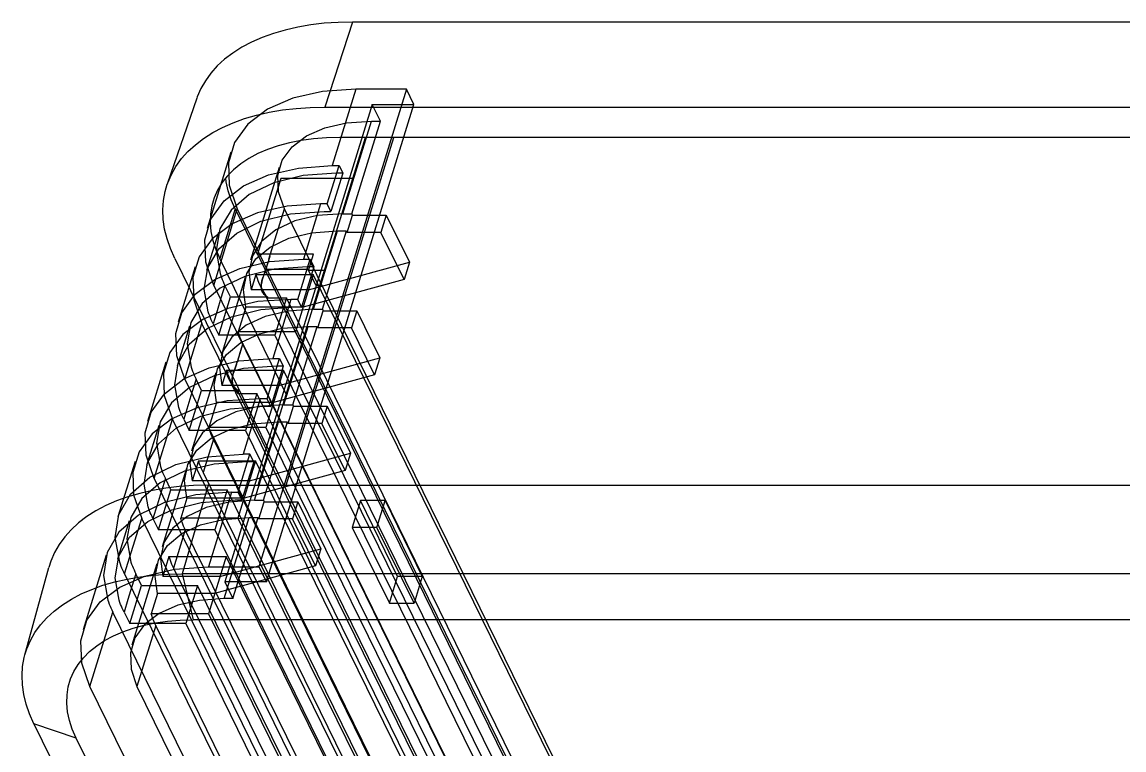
# Model space of a CAD drawing. Header units: millimetres. Extents: x 913 to 1720, y -130 to 440.
# Drawn here: x 1517.39 to 1562.6, y 152.03 to 181.87 of the extents above; entities that cross this region are included whole.
import ezdxf

# ---------------------------------------------------------------- set-up
doc = ezdxf.new("R2010")
doc.units = ezdxf.units.MM
doc.header["$LTSCALE"] = 30.734
doc.layers.get('0').update_dxf_attribs({"linetype": 'CONTINUOUS'})

msp = doc.modelspace()

# ---------------------------------------------------------------- linework, layer by layer
at = {"linetype": 'Continuous'}
for p, q in [((1530.953, 181.874), (1529.817, 178.389)), ((1659.809, 181.874), (1530.953, 181.874)), ((1533.159, 179.121), (1527.108, 159.538)), ((1531.087, 179.121), (1530.119, 175.987)), ((1533.159, 179.121), (1531.087, 179.121)), ((1533.464, 178.499), (1533.159, 179.121)), ((1524.559, 178.748), (1523.346, 175.225)), ((1531.76, 178.499), (1525.709, 158.916)), ((1527.413, 158.916), (1533.464, 178.499)), ((1529.817, 178.389), (1658.673, 178.389)), ((1531.76, 178.499), (1533.464, 178.499)), ((1532.096, 177.815), (1531.76, 178.499)), ((1530.553, 174.016), (1531.727, 177.815)), ((1530.922, 174.016), (1532.096, 177.815)), ((1531.727, 177.815), (1532.096, 177.815)), ((1527.075, 162.88), (1531.484, 177.146)), ((1528.232, 162.88), (1532.641, 177.146)), ((1659.283, 177.146), (1530.427, 177.146)), ((1525.949, 176.542), (1524.981, 173.409)), ((1526.781, 172.123), (1527.955, 175.922)), ((1529.911, 174.421), (1530.395, 175.987)), ((1530.119, 175.987), (1530.395, 175.987)), ((1530.395, 175.987), (1530.549, 175.673)), ((1528.005, 175.453), (1527.049, 172.359)), ((1530.961, 175.453), (1528.005, 175.453)), ((1530.549, 175.673), (1530.065, 174.106)), ((1530.549, 175.673), (1530.477, 175.674)), ((1525.252, 171.077), (1526.22, 174.21)), ((1526.128, 174.21), (1525.499, 172.173)), ((1526.128, 174.21), (1527.039, 172.354)), ((1526.22, 174.21), (1548.946, 127.9)), ((1527.518, 172.152), (1528.154, 174.21)), ((1550.88, 127.9), (1528.154, 174.21)), ((1529.634, 174.421), (1528.932, 172.149)), ((1529.911, 174.421), (1529.634, 174.421)), ((1530.065, 174.106), (1529.911, 174.421)), ((1530.553, 174.016), (1530.922, 174.016)), ((1530.734, 173.249), (1530.952, 173.954)), ((1530.922, 174.016), (1530.952, 173.954)), ((1530.952, 173.954), (1532.334, 173.954)), ((1532.334, 173.954), (1532.116, 173.249)), ((1532.334, 173.954), (1533.28, 172.027)), ((1524.974, 171.695), (1525.458, 173.261)), ((1529.343, 170.1), (1530.336, 173.311)), ((1529.711, 170.1), (1530.704, 173.311)), ((1530.336, 173.311), (1530.704, 173.311)), ((1530.704, 173.311), (1530.734, 173.249)), ((1532.116, 173.249), (1530.734, 173.249)), ((1533.062, 171.322), (1532.116, 173.249)), ((1529.351, 172.359), (1527.049, 172.359)), ((1527.049, 172.359), (1527.354, 171.737)), ((1529.146, 171.693), (1529.351, 172.359)), ((1523.657, 172.173), (1527.517, 164.308)), ((1524.496, 171.842), (1523.794, 169.571)), ((1528.228, 166.611), (1525.499, 172.173)), ((1527.437, 171.885), (1527.401, 171.766)), ((1527.444, 171.904), (1527.482, 172.035)), ((1527.555, 172.27), (1527.482, 172.035)), ((1528.7, 170.504), (1529.209, 172.149)), ((1529.363, 171.834), (1528.855, 170.19)), ((1528.932, 172.149), (1529.209, 172.149)), ((1529.139, 170.893), (1533.28, 172.027)), ((1529.209, 172.149), (1529.363, 171.834)), ((1529.363, 171.834), (1529.291, 171.836)), ((1533.28, 172.027), (1533.062, 171.322)), ((1525.571, 168.207), (1526.563, 171.418)), ((1526.986, 171.52), (1526.792, 170.893)), ((1526.986, 171.52), (1529.332, 171.52)), ((1527.344, 171.733), (1528.858, 168.648)), ((1527.354, 171.737), (1529.146, 171.737)), ((1529.332, 171.52), (1528.606, 169.17)), ((1529.799, 171.693), (1529.146, 171.693)), ((1529.451, 171.072), (1529.146, 171.693)), ((1552.412, 124.488), (1529.332, 171.52)), ((1525.252, 171.077), (1547.978, 124.767)), ((1525.714, 171.073), (1525.551, 170.554)), ((1525.944, 170.604), (1525.714, 171.073)), ((1533.062, 171.322), (1528.921, 170.188)), ((1529.451, 171.072), (1529.607, 171.072)), ((1525.551, 170.554), (1525.39, 170.032)), ((1525.46, 169.038), (1525.944, 170.604)), ((1525.944, 170.604), (1527.42, 170.604)), ((1529.139, 170.893), (1526.792, 170.893)), ((1549.912, 124.766), (1527.42, 170.598)), ((1527.448, 170.565), (1528.235, 170.565)), ((1528.424, 170.504), (1527.674, 168.076)), ((1528.235, 170.565), (1527.763, 169.038)), ((1550.846, 124.488), (1528.235, 170.565)), ((1528.7, 170.504), (1528.424, 170.504)), ((1528.855, 170.19), (1528.7, 170.504)), ((1525.39, 170.032), (1525.23, 169.506)), ((1526.574, 170.188), (1526.259, 169.17)), ((1528.921, 170.188), (1526.574, 170.188)), ((1529.343, 170.1), (1529.711, 170.1)), ((1529.524, 169.332), (1529.742, 170.037)), ((1529.711, 170.1), (1529.742, 170.037)), ((1529.742, 170.037), (1531.124, 170.037)), ((1531.124, 170.037), (1530.906, 169.332)), ((1531.124, 170.037), (1532.069, 168.11)), ((1523.764, 167.778), (1524.272, 169.423)), ((1524.066, 167.238), (1524.768, 169.51)), ((1549.175, 119.773), (1524.768, 169.51)), ((1525.23, 169.506), (1525.46, 169.038)), ((1528.606, 169.17), (1526.259, 169.17)), ((1528.133, 166.183), (1529.125, 169.395)), ((1528.501, 166.183), (1529.494, 169.395)), ((1528.606, 169.17), (1553.746, 117.941)), ((1529.125, 169.395), (1529.494, 169.395)), ((1529.494, 169.395), (1529.524, 169.332)), ((1530.906, 169.332), (1529.524, 169.332)), ((1531.851, 167.405), (1530.906, 169.332)), ((1527.763, 169.038), (1525.46, 169.038)), ((1526.448, 168.688), (1526.226, 167.966)), ((1551.351, 117.941), (1526.448, 168.688)), ((1527.763, 169.038), (1551.939, 119.773)), ((1526.293, 168.181), (1526.335, 168.331)), ((1523.286, 167.926), (1522.536, 165.498)), ((1526.187, 167.842), (1526.237, 167.995)), ((1526.255, 168.053), (1526.293, 168.181)), ((1527.442, 166.431), (1527.95, 168.076)), ((1528.104, 167.761), (1527.596, 166.116)), ((1527.674, 168.076), (1527.95, 168.076)), ((1527.928, 166.976), (1532.069, 168.11)), ((1527.95, 168.076), (1528.104, 167.761)), ((1528.104, 167.761), (1528.032, 167.763)), ((1532.069, 168.11), (1531.851, 167.405)), ((1524.361, 164.29), (1525.353, 167.502)), ((1525.775, 167.603), (1525.582, 166.976)), ((1525.775, 167.603), (1528.122, 167.603)), ((1528.122, 167.603), (1527.396, 165.253)), ((1531.851, 167.405), (1527.71, 166.271)), ((1553.68, 115.522), (1528.122, 167.603)), ((1524.066, 167.238), (1549.16, 116.103)), ((1524.528, 167.235), (1524.357, 166.69)), ((1524.758, 166.766), (1524.528, 167.235)), ((1527.928, 166.976), (1525.582, 166.976)), ((1524.357, 166.69), (1524.188, 166.142)), ((1524.25, 165.121), (1524.758, 166.766)), ((1524.758, 166.766), (1526.232, 166.766)), ((1551.094, 116.103), (1526.232, 166.766)), ((1526.242, 166.648), (1527.025, 166.648)), ((1527.165, 166.431), (1526.463, 164.159)), ((1527.025, 166.648), (1526.553, 165.121)), ((1551.908, 115.942), (1527.025, 166.648)), ((1527.442, 166.431), (1527.165, 166.431)), ((1527.596, 166.116), (1527.442, 166.431)), ((1524.188, 166.142), (1524.02, 165.59)), ((1525.364, 166.271), (1525.049, 165.253)), ((1527.71, 166.271), (1525.364, 166.271)), ((1528.133, 166.183), (1528.501, 166.183)), ((1528.314, 165.416), (1528.532, 166.121)), ((1528.501, 166.183), (1528.532, 166.121)), ((1528.532, 166.121), (1529.913, 166.121)), ((1529.913, 166.121), (1529.695, 165.416)), ((1529.913, 166.121), (1530.859, 164.194)), ((1522.807, 163.165), (1523.558, 165.593)), ((1548.861, 114.031), (1523.558, 165.593)), ((1524.02, 165.59), (1524.25, 165.121)), ((1522.505, 163.705), (1523.013, 165.35)), ((1526.553, 165.121), (1524.25, 165.121)), ((1527.396, 165.253), (1525.049, 165.253)), ((1526.553, 165.121), (1551.624, 114.031)), ((1526.922, 162.266), (1527.915, 165.478)), ((1527.291, 162.266), (1528.283, 165.478)), ((1527.396, 165.253), (1553.231, 112.607)), ((1527.915, 165.478), (1528.283, 165.478)), ((1528.283, 165.478), (1528.314, 165.416)), ((1529.695, 165.416), (1528.314, 165.416)), ((1530.641, 163.489), (1529.695, 165.416)), ((1525.238, 164.771), (1524.814, 163.4)), ((1550.836, 112.607), (1525.238, 164.771)), ((1526.256, 162.592), (1526.74, 164.159)), ((1526.74, 164.159), (1526.463, 164.159)), ((1526.718, 163.06), (1530.859, 164.194)), ((1526.894, 163.845), (1526.74, 164.159)), ((1530.859, 164.194), (1530.641, 163.489)), ((1522.027, 163.853), (1521.325, 161.581)), ((1524.625, 163.882), (1524.371, 163.06)), ((1524.625, 163.882), (1526.972, 163.882)), ((1526.972, 163.882), (1526.246, 161.532)), ((1526.894, 163.845), (1526.41, 162.278)), ((1526.894, 163.845), (1526.822, 163.846)), ((1552.807, 111.236), (1526.972, 163.882)), ((1523.15, 160.373), (1524.143, 163.585)), ((1524.814, 163.4), (1550.413, 111.236)), ((1530.641, 163.489), (1526.5, 162.355)), ((1522.807, 163.165), (1548.11, 111.603)), ((1523.27, 163.161), (1523.098, 162.617)), ((1523.499, 162.693), (1523.27, 163.161)), ((1525.024, 162.88), (1523.96, 159.247)), ((1526.718, 163.06), (1524.371, 163.06)), ((1525.024, 162.88), (1653.88, 162.88)), ((1523.098, 162.617), (1522.929, 162.068)), ((1522.991, 161.048), (1523.499, 162.693)), ((1523.499, 162.693), (1525.802, 162.693)), ((1524.153, 162.355), (1523.899, 161.532)), ((1526.5, 162.355), (1524.153, 162.355)), ((1525.979, 162.592), (1525.035, 159.538)), ((1525.802, 162.693), (1525.294, 161.048)), ((1550.873, 111.603), (1525.802, 162.693)), ((1525.979, 162.592), (1526.256, 162.592)), ((1526.41, 162.278), (1526.256, 162.592)), ((1522.929, 162.068), (1522.761, 161.516)), ((1526.922, 162.266), (1527.291, 162.266)), ((1527.103, 161.499), (1527.321, 162.204)), ((1527.291, 162.266), (1527.321, 162.204)), ((1527.321, 162.204), (1528.703, 162.204)), ((1528.703, 162.204), (1528.485, 161.499)), ((1528.703, 162.204), (1529.649, 160.277)), ((1531.274, 162.251), (1530.935, 161.155)), ((1532.287, 162.251), (1531.274, 162.251)), ((1532.8, 159.143), (1531.274, 162.251)), ((1531.949, 161.155), (1532.287, 162.251)), ((1532.287, 162.251), (1533.813, 159.143)), ((1521.319, 159.867), (1521.803, 161.433)), ((1521.597, 159.248), (1522.299, 161.52)), ((1547.393, 110.384), (1522.299, 161.52)), ((1522.761, 161.516), (1522.991, 161.048)), ((1526.246, 161.532), (1523.899, 161.532)), ((1525.676, 158.232), (1526.705, 161.561)), ((1526.044, 158.232), (1527.073, 161.561)), ((1526.246, 161.532), (1551.804, 109.451)), ((1526.705, 161.561), (1527.073, 161.561)), ((1527.073, 161.561), (1527.103, 161.499)), ((1528.485, 161.499), (1527.103, 161.499)), ((1529.431, 159.572), (1528.485, 161.499)), ((1525.294, 161.048), (1522.991, 161.048)), ((1524.088, 161.05), (1523.604, 159.483)), ((1549.409, 109.451), (1524.088, 161.05)), ((1525.294, 161.048), (1550.156, 110.384)), ((1531.949, 161.155), (1530.935, 161.155)), ((1530.935, 161.155), (1532.461, 158.047)), ((1533.474, 158.047), (1531.949, 161.155)), ((1525.508, 159.143), (1529.649, 160.277)), ((1529.649, 160.277), (1529.431, 159.572)), ((1520.841, 160.014), (1519.897, 156.959)), ((1521.904, 156.339), (1522.932, 159.668)), ((1523.415, 159.965), (1523.161, 159.143)), ((1523.415, 159.965), (1525.762, 159.965)), ((1525.762, 159.965), (1525.036, 157.615)), ((1550.901, 108.737), (1525.762, 159.965)), ((1517.505, 155.923), (1518.491, 159.515)), ((1521.597, 159.248), (1546.004, 109.511)), ((1522.059, 159.245), (1521.896, 158.726)), ((1522.289, 158.776), (1522.059, 159.245)), ((1523.604, 159.483), (1548.507, 108.737)), ((1652.817, 159.247), (1523.96, 159.247)), ((1523.96, 159.247), (1524.412, 157.36)), ((1525.035, 159.538), (1527.108, 159.538)), ((1529.431, 159.572), (1525.29, 158.438)), ((1527.108, 159.538), (1527.413, 158.916)), ((1521.896, 158.726), (1521.735, 158.204)), ((1521.805, 157.209), (1522.289, 158.776)), ((1522.289, 158.776), (1524.592, 158.776)), ((1525.508, 159.143), (1523.161, 159.143)), ((1524.592, 158.776), (1524.108, 157.209)), ((1548.767, 109.511), (1524.592, 158.776)), ((1527.413, 158.916), (1525.709, 158.916)), ((1525.709, 158.916), (1526.044, 158.232)), ((1532.461, 158.047), (1532.8, 159.143)), ((1533.813, 159.143), (1532.8, 159.143)), ((1533.813, 159.143), (1533.474, 158.047)), ((1522.943, 158.438), (1522.689, 157.615)), ((1525.29, 158.438), (1522.943, 158.438)), ((1521.735, 158.204), (1521.575, 157.678)), ((1526.044, 158.232), (1525.676, 158.232)), ((1532.461, 158.047), (1533.474, 158.047)), ((1520.169, 154.627), (1521.113, 157.682)), ((1543.838, 111.372), (1521.113, 157.682)), ((1521.575, 157.678), (1521.805, 157.209)), ((1525.036, 157.615), (1522.689, 157.615)), ((1653.269, 157.36), (1524.412, 157.36)), ((1525.036, 157.615), (1548.115, 110.584)), ((1524.108, 157.209), (1521.805, 157.209)), ((1522.877, 157.133), (1522.103, 154.627)), ((1545.72, 110.584), (1522.877, 157.133)), ((1524.108, 157.209), (1546.601, 111.372)), ((1542.894, 108.317), (1520.169, 154.627)), ((1522.103, 154.627), (1544.828, 108.317)), ((1519.607, 152.512), (1517.874, 153.105)), ((1517.874, 153.105), (1540.645, 106.701)), ((1542.379, 106.109), (1519.607, 152.512))]:
    msp.add_line(p, q, dxfattribs=at)
for points in [[(1530.953, 181.874), (1530.364, 181.861), (1529.791, 181.822), (1529.235, 181.756), (1528.7, 181.665), (1528.187, 181.548), (1527.7, 181.407), (1527.238, 181.241), (1526.806, 181.051), (1526.405, 180.839), (1526.035, 180.605), (1525.7, 180.35), (1525.4, 180.075), (1525.137, 179.782), (1524.912, 179.471), (1524.725, 179.145), (1524.578, 178.803), (1524.559, 178.748)], [(1531.087, 179.121), (1529.719, 179.027), (1528.496, 178.75), (1527.463, 178.3), (1526.647, 177.682), (1526.11, 176.942), (1525.853, 176.097), (1525.887, 175.181), (1526.22, 174.21)], [(1523.346, 175.226), (1523.367, 175.284), (1523.515, 175.628), (1523.704, 175.958), (1523.932, 176.273), (1524.197, 176.569), (1524.5, 176.846), (1524.84, 177.104), (1525.212, 177.341), (1525.618, 177.555), (1526.056, 177.747), (1526.521, 177.915), (1527.014, 178.058), (1527.534, 178.177), (1528.075, 178.27), (1528.635, 178.336), (1529.216, 178.375), (1529.817, 178.389)], [(1528.154, 174.21), (1527.913, 174.91), (1527.883, 175.584), (1528.068, 176.205), (1528.468, 176.759), (1529.055, 177.206), (1529.81, 177.538), (1530.706, 177.744), (1531.727, 177.815)], [(1530.427, 177.146), (1529.875, 177.131), (1529.346, 177.089), (1528.841, 177.02), (1528.357, 176.924), (1527.896, 176.8), (1527.465, 176.651), (1527.066, 176.478), (1526.696, 176.28), (1526.363, 176.06), (1526.067, 175.818), (1525.806, 175.556), (1525.586, 175.276), (1525.407, 174.978), (1525.267, 174.663), (1525.224, 174.535)], [(1525.252, 171.077), (1524.923, 172.03), (1524.883, 172.948), (1525.134, 173.794), (1525.679, 174.549), (1526.478, 175.157), (1527.507, 175.61), (1528.728, 175.89), (1530.119, 175.987)], [(1530.271, 175.677), (1528.925, 175.579), (1527.713, 175.285), (1526.711, 174.807), (1525.963, 174.167), (1525.502, 173.391), (1525.348, 172.513), (1525.514, 171.559)], [(1526.128, 174.21), (1525.965, 174.587), (1525.845, 174.958), (1525.769, 175.322), (1525.754, 175.489)], [(1530.477, 175.674), (1530.429, 175.675), (1530.381, 175.676), (1530.333, 175.676), (1530.271, 175.677)], [(1523.657, 172.173), (1523.476, 172.584), (1523.336, 172.989), (1523.238, 173.388), (1523.181, 173.784), (1523.165, 174.175), (1523.191, 174.555), (1523.258, 174.924), (1523.346, 175.226)], [(1525.224, 174.535), (1525.171, 174.336), (1525.118, 173.996), (1525.107, 173.644), (1525.14, 173.285), (1525.216, 172.921), (1525.336, 172.551), (1525.499, 172.173)], [(1529.634, 174.421), (1528.267, 174.327), (1527.043, 174.05), (1526.01, 173.6), (1525.195, 172.982), (1524.657, 172.242), (1524.401, 171.397), (1524.435, 170.481), (1524.768, 169.51)], [(1525.029, 169.992), (1524.865, 170.917), (1525.008, 171.797), (1525.459, 172.577), (1526.198, 173.223), (1527.193, 173.706), (1528.399, 174.006), (1529.787, 174.11)], [(1529.787, 174.11), (1529.858, 174.11), (1529.906, 174.109), (1529.954, 174.109), (1530.002, 174.108), (1530.065, 174.106)], [(1530.553, 174.016), (1529.515, 173.943), (1528.577, 173.72), (1527.798, 173.357), (1527.209, 172.87), (1526.841, 172.289), (1526.697, 171.62), (1526.792, 170.893)], [(1526.574, 170.188), (1526.478, 170.896), (1526.616, 171.567), (1526.986, 172.159), (1527.573, 172.648), (1528.336, 173.007), (1529.271, 173.233), (1530.336, 173.311)], [(1524.066, 167.238), (1523.736, 168.192), (1523.697, 169.11), (1523.948, 169.956), (1524.493, 170.711), (1525.292, 171.319), (1526.321, 171.772), (1527.542, 172.052), (1528.932, 172.149)], [(1529.085, 171.838), (1527.739, 171.741), (1526.526, 171.447), (1525.524, 170.969), (1524.777, 170.328), (1524.316, 169.552), (1524.162, 168.675), (1524.327, 167.72)], [(1527.514, 172.137), (1527.475, 172.008), (1527.424, 171.84)], [(1529.291, 171.836), (1529.243, 171.837), (1529.195, 171.838), (1529.147, 171.838), (1529.085, 171.838)], [(1525.514, 171.559), (1525.541, 171.479), (1525.571, 171.399), (1525.603, 171.319), (1525.637, 171.238), (1525.674, 171.158), (1525.714, 171.073)], [(1526.986, 171.52), (1527.009, 171.445), (1527.034, 171.369), (1527.067, 171.282), (1527.097, 171.206), (1527.136, 171.118), (1527.174, 171.037)], [(1527.42, 170.598), (1527.387, 170.629), (1527.358, 170.657), (1527.333, 170.685), (1527.312, 170.709), (1527.295, 170.731), (1527.278, 170.757), (1527.26, 170.787), (1527.243, 170.821), (1527.228, 170.858), (1527.216, 170.901), (1527.207, 170.947), (1527.201, 170.994), (1527.2, 171.039), (1527.202, 171.085), (1527.207, 171.131), (1527.214, 171.175), (1527.223, 171.218), (1527.234, 171.262), (1527.246, 171.307), (1527.26, 171.352), (1527.275, 171.397)], [(1527.406, 171.78), (1527.366, 171.656), (1527.332, 171.559), (1527.3, 171.471), (1527.271, 171.386), (1527.247, 171.304), (1527.226, 171.226), (1527.21, 171.152)], [(1527.289, 171.439), (1527.304, 171.48), (1527.353, 171.617)], [(1527.353, 171.617), (1527.37, 171.668), (1527.388, 171.722)], [(1527.174, 171.037), (1527.206, 170.975), (1527.239, 170.912), (1527.274, 170.849), (1527.311, 170.786), (1527.349, 170.723), (1527.395, 170.65)], [(1527.21, 171.152), (1527.204, 171.109), (1527.201, 171.068), (1527.201, 171.026), (1527.203, 170.986), (1527.209, 170.947), (1527.218, 170.909), (1527.229, 170.872), (1527.243, 170.836), (1527.259, 170.804), (1527.276, 170.776), (1527.294, 170.751), (1527.315, 170.727), (1527.339, 170.701), (1527.366, 170.676)], [(1528.424, 170.504), (1527.057, 170.411), (1525.833, 170.134), (1524.8, 169.684), (1523.985, 169.066), (1523.447, 168.325), (1523.19, 167.481), (1523.225, 166.564), (1523.558, 165.593)], [(1527.366, 170.676), (1527.402, 170.644), (1527.409, 170.638), (1527.416, 170.632), (1527.423, 170.626), (1527.43, 170.621), (1527.437, 170.615), (1527.445, 170.609), (1527.453, 170.602), (1527.461, 170.596)], [(1527.427, 170.603), (1527.421, 170.611), (1527.414, 170.62), (1527.408, 170.63), (1527.401, 170.64), (1527.395, 170.65)], [(1527.459, 170.609), (1527.456, 170.606), (1527.452, 170.604), (1527.449, 170.602), (1527.445, 170.601), (1527.441, 170.6), (1527.436, 170.6), (1527.431, 170.6), (1527.426, 170.6), (1527.421, 170.601)], [(1527.454, 170.572), (1527.447, 170.58), (1527.441, 170.588), (1527.427, 170.603)], [(1527.45, 170.572), (1527.451, 170.576), (1527.453, 170.58), (1527.455, 170.584), (1527.458, 170.589), (1527.461, 170.593), (1527.463, 170.597), (1527.463, 170.601), (1527.462, 170.605), (1527.459, 170.609)], [(1527.461, 170.596), (1527.46, 170.592), (1527.458, 170.588), (1527.457, 170.585), (1527.456, 170.584), (1527.455, 170.583), (1527.454, 170.582), (1527.454, 170.58), (1527.454, 170.576), (1527.454, 170.572)], [(1523.819, 166.075), (1523.654, 167.001), (1523.798, 167.88), (1524.249, 168.66), (1524.988, 169.306), (1525.982, 169.79), (1527.189, 170.09), (1528.577, 170.193)], [(1529.343, 170.1), (1528.305, 170.026), (1527.367, 169.803), (1526.587, 169.44), (1525.999, 168.953), (1525.631, 168.373), (1525.486, 167.704), (1525.582, 166.976)], [(1528.577, 170.193), (1528.648, 170.193), (1528.696, 170.193), (1528.744, 170.192), (1528.792, 170.191), (1528.855, 170.19)], [(1525.23, 169.506), (1525.192, 169.586), (1525.155, 169.667), (1525.121, 169.747), (1525.089, 169.827), (1525.059, 169.907), (1525.029, 169.992)], [(1525.364, 166.271), (1525.268, 166.98), (1525.406, 167.651), (1525.776, 168.243), (1526.363, 168.731), (1527.126, 169.09), (1528.06, 169.317), (1529.125, 169.395)], [(1526.448, 168.688), (1526.412, 168.763), (1526.379, 168.838), (1526.342, 168.926), (1526.314, 169.002), (1526.284, 169.089), (1526.259, 169.17)], [(1526.335, 168.331), (1526.36, 168.413), (1526.387, 168.5), (1526.416, 168.591), (1526.448, 168.688)], [(1522.807, 163.165), (1522.478, 164.119), (1522.438, 165.036), (1522.689, 165.883), (1523.234, 166.637), (1524.033, 167.246), (1525.062, 167.699), (1526.283, 167.979), (1527.674, 168.076)], [(1527.826, 167.765), (1526.48, 167.668), (1525.268, 167.374), (1524.266, 166.896), (1523.518, 166.255), (1523.057, 165.479), (1522.904, 164.602), (1523.069, 163.647)], [(1526.232, 166.766), (1526.195, 166.796), (1526.163, 166.826), (1526.135, 166.854), (1526.113, 166.879), (1526.094, 166.904), (1526.078, 166.932), (1526.06, 166.963), (1526.045, 166.997), (1526.031, 167.036), (1526.021, 167.083), (1526.013, 167.136), (1526.009, 167.186), (1526.009, 167.23), (1526.013, 167.271), (1526.02, 167.314), (1526.028, 167.36), (1526.039, 167.406), (1526.052, 167.454), (1526.068, 167.506), (1526.085, 167.56), (1526.102, 167.608), (1526.116, 167.648), (1526.129, 167.683), (1526.173, 167.802)], [(1526.187, 167.842), (1526.146, 167.722), (1526.105, 167.606), (1526.064, 167.494)], [(1526.173, 167.802), (1526.188, 167.847), (1526.204, 167.893), (1526.22, 167.942)], [(1528.032, 167.763), (1527.984, 167.764), (1527.936, 167.764), (1527.889, 167.765), (1527.826, 167.765)], [(1524.327, 167.72), (1524.355, 167.64), (1524.385, 167.56), (1524.417, 167.48), (1524.451, 167.4), (1524.487, 167.32), (1524.528, 167.235)], [(1525.775, 167.603), (1525.798, 167.528), (1525.824, 167.453), (1525.856, 167.365), (1525.887, 167.29), (1525.925, 167.202), (1525.964, 167.121)], [(1526.057, 167.472), (1526.05, 167.449), (1526.044, 167.426), (1526.038, 167.404), (1526.033, 167.381), (1526.028, 167.358), (1526.024, 167.336), (1526.02, 167.313), (1526.016, 167.29)], [(1525.964, 167.121), (1526.002, 167.045), (1526.043, 166.97), (1526.085, 166.894), (1526.138, 166.807), (1526.186, 166.731), (1526.242, 166.648)], [(1526.016, 167.29), (1526.012, 167.249), (1526.009, 167.208), (1526.01, 167.169), (1526.013, 167.13), (1526.02, 167.093), (1526.028, 167.057), (1526.04, 167.023), (1526.054, 166.991), (1526.069, 166.962), (1526.084, 166.937), (1526.101, 166.914), (1526.119, 166.893), (1526.137, 166.873), (1526.157, 166.854), (1526.18, 166.835), (1526.208, 166.814), (1526.24, 166.792), (1526.275, 166.77)], [(1527.165, 166.431), (1525.798, 166.337), (1524.574, 166.06), (1523.541, 165.61), (1522.726, 164.992), (1522.188, 164.252), (1521.931, 163.407), (1521.966, 162.491), (1522.299, 161.52)], [(1526.242, 166.648), (1526.245, 166.662), (1526.248, 166.675), (1526.253, 166.688), (1526.258, 166.701), (1526.264, 166.713), (1526.268, 166.725), (1526.269, 166.736), (1526.267, 166.746), (1526.263, 166.755), (1526.256, 166.76), (1526.245, 166.764), (1526.232, 166.766)], [(1526.275, 166.77), (1526.273, 166.756), (1526.27, 166.742), (1526.267, 166.728), (1526.263, 166.716), (1526.259, 166.703), (1526.254, 166.69), (1526.25, 166.676), (1526.246, 166.663), (1526.242, 166.648)], [(1522.56, 162.002), (1522.396, 162.927), (1522.539, 163.807), (1522.99, 164.587), (1523.729, 165.233), (1524.724, 165.716), (1525.93, 166.016), (1527.318, 166.12)], [(1524.02, 165.59), (1523.981, 165.67), (1523.945, 165.75), (1523.911, 165.83), (1523.879, 165.91), (1523.849, 165.99), (1523.819, 166.075)], [(1528.133, 166.183), (1527.095, 166.109), (1526.157, 165.886), (1525.377, 165.524), (1524.788, 165.036), (1524.42, 164.456), (1524.276, 163.787), (1524.371, 163.06)], [(1527.318, 166.12), (1527.389, 166.12), (1527.437, 166.119), (1527.485, 166.119), (1527.533, 166.118), (1527.596, 166.116)], [(1524.153, 162.355), (1524.057, 163.063), (1524.196, 163.734), (1524.566, 164.326), (1525.152, 164.814), (1525.916, 165.173), (1526.85, 165.4), (1527.915, 165.478)], [(1525.238, 164.771), (1525.202, 164.846), (1525.168, 164.922), (1525.132, 165.01), (1525.104, 165.085), (1525.074, 165.173), (1525.049, 165.253)], [(1521.395, 159.73), (1521.209, 160.736), (1521.357, 161.677), (1521.834, 162.511), (1522.634, 163.213), (1523.696, 163.729), (1524.984, 164.049), (1526.463, 164.159)], [(1526.616, 163.848), (1525.27, 163.751), (1524.057, 163.457), (1523.055, 162.979), (1522.308, 162.338), (1521.847, 161.562), (1521.693, 160.685), (1521.858, 159.73)], [(1524.625, 163.882), (1524.648, 163.807), (1524.674, 163.732), (1524.706, 163.644), (1524.737, 163.569), (1524.776, 163.481), (1524.814, 163.4)], [(1526.822, 163.846), (1526.774, 163.847), (1526.726, 163.848), (1526.678, 163.848), (1526.616, 163.848)], [(1523.069, 163.647), (1523.096, 163.567), (1523.126, 163.487), (1523.158, 163.407), (1523.192, 163.327), (1523.229, 163.247), (1523.27, 163.161)], [(1525.024, 162.88), (1524.423, 162.866), (1523.842, 162.826), (1523.282, 162.76), (1522.741, 162.667), (1522.221, 162.548), (1521.728, 162.405), (1521.263, 162.238), (1520.825, 162.045), (1520.419, 161.831), (1520.047, 161.595), (1519.707, 161.336), (1519.404, 161.059), (1519.139, 160.763), (1518.911, 160.448), (1518.722, 160.118), (1518.574, 159.774), (1518.491, 159.515)], [(1525.979, 162.592), (1524.519, 162.485), (1523.228, 162.168), (1522.163, 161.655), (1521.358, 160.955), (1520.877, 160.122), (1520.724, 159.183), (1520.911, 158.164)], [(1521.374, 158.164), (1521.209, 159.089), (1521.353, 159.969), (1521.804, 160.749), (1522.543, 161.394), (1523.538, 161.878), (1524.744, 162.178), (1526.132, 162.282)], [(1522.761, 161.516), (1522.723, 161.597), (1522.686, 161.677), (1522.652, 161.757), (1522.62, 161.837), (1522.59, 161.917), (1522.56, 162.002)], [(1526.922, 162.266), (1525.884, 162.193), (1524.946, 161.97), (1524.167, 161.607), (1523.578, 161.12), (1523.21, 160.539), (1523.066, 159.87), (1523.161, 159.143)], [(1526.132, 162.282), (1526.203, 162.281), (1526.251, 162.281), (1526.299, 162.28), (1526.347, 162.279), (1526.41, 162.278)], [(1522.943, 158.438), (1522.847, 159.147), (1522.985, 159.817), (1523.355, 160.409), (1523.942, 160.898), (1524.705, 161.257), (1525.64, 161.484), (1526.705, 161.561)], [(1524.088, 161.05), (1524.052, 161.126), (1524.018, 161.201), (1523.982, 161.289), (1523.954, 161.364), (1523.924, 161.452), (1523.899, 161.532)], [(1521.597, 159.248), (1521.564, 159.317), (1521.525, 159.403), (1521.488, 159.488), (1521.46, 159.557), (1521.427, 159.642), (1521.395, 159.73)], [(1521.858, 159.73), (1521.886, 159.651), (1521.916, 159.571), (1521.948, 159.49), (1521.982, 159.41), (1522.018, 159.33), (1522.059, 159.245)], [(1523.415, 159.965), (1523.438, 159.891), (1523.463, 159.815), (1523.496, 159.728), (1523.527, 159.652), (1523.565, 159.564), (1523.604, 159.483)], [(1517.505, 155.923), (1517.586, 156.176), (1517.733, 156.517), (1517.919, 156.844), (1518.145, 157.154), (1518.408, 157.448), (1518.708, 157.722), (1519.043, 157.977), (1519.412, 158.212), (1519.814, 158.424), (1520.246, 158.613), (1520.707, 158.779), (1521.195, 158.921), (1521.708, 159.037), (1522.243, 159.129), (1522.798, 159.194), (1523.372, 159.234), (1523.96, 159.247)], [(1520.169, 154.627), (1519.839, 155.581), (1519.799, 156.498), (1520.051, 157.344), (1520.596, 158.099), (1521.395, 158.708), (1522.424, 159.16), (1523.644, 159.441), (1525.035, 159.538)], [(1520.911, 158.164), (1520.935, 158.096), (1520.968, 158.01), (1521.002, 157.925), (1521.032, 157.856), (1521.07, 157.77), (1521.113, 157.682)], [(1521.575, 157.678), (1521.537, 157.758), (1521.5, 157.838), (1521.466, 157.919), (1521.434, 157.999), (1521.404, 158.079), (1521.374, 158.164)], [(1525.676, 158.232), (1524.672, 158.163), (1523.774, 157.96), (1523.015, 157.63), (1522.416, 157.176), (1522.022, 156.632), (1521.833, 156.012), (1521.859, 155.339), (1522.103, 154.627)], [(1520.775, 156.515), (1521.135, 156.709), (1521.525, 156.878), (1521.944, 157.023), (1522.394, 157.143), (1522.866, 157.238), (1523.359, 157.305), (1523.874, 157.346), (1524.412, 157.36)], [(1522.877, 157.133), (1522.842, 157.209), (1522.808, 157.284), (1522.772, 157.372), (1522.744, 157.448), (1522.714, 157.535), (1522.689, 157.615)], [(1519.607, 152.512), (1519.448, 152.88), (1519.331, 153.241), (1519.257, 153.596), (1519.225, 153.946), (1519.235, 154.289), (1519.287, 154.62), (1519.381, 154.939), (1519.517, 155.246), (1519.692, 155.537), (1519.907, 155.81), (1520.161, 156.066), (1520.45, 156.301), (1520.775, 156.515)], [(1517.874, 153.105), (1517.696, 153.506), (1517.558, 153.906), (1517.46, 154.303), (1517.404, 154.694), (1517.388, 155.079), (1517.413, 155.455), (1517.479, 155.821), (1517.505, 155.923)]]:
    msp.add_lwpolyline(points, dxfattribs=at)

doc.saveas('drawing.dxf')
